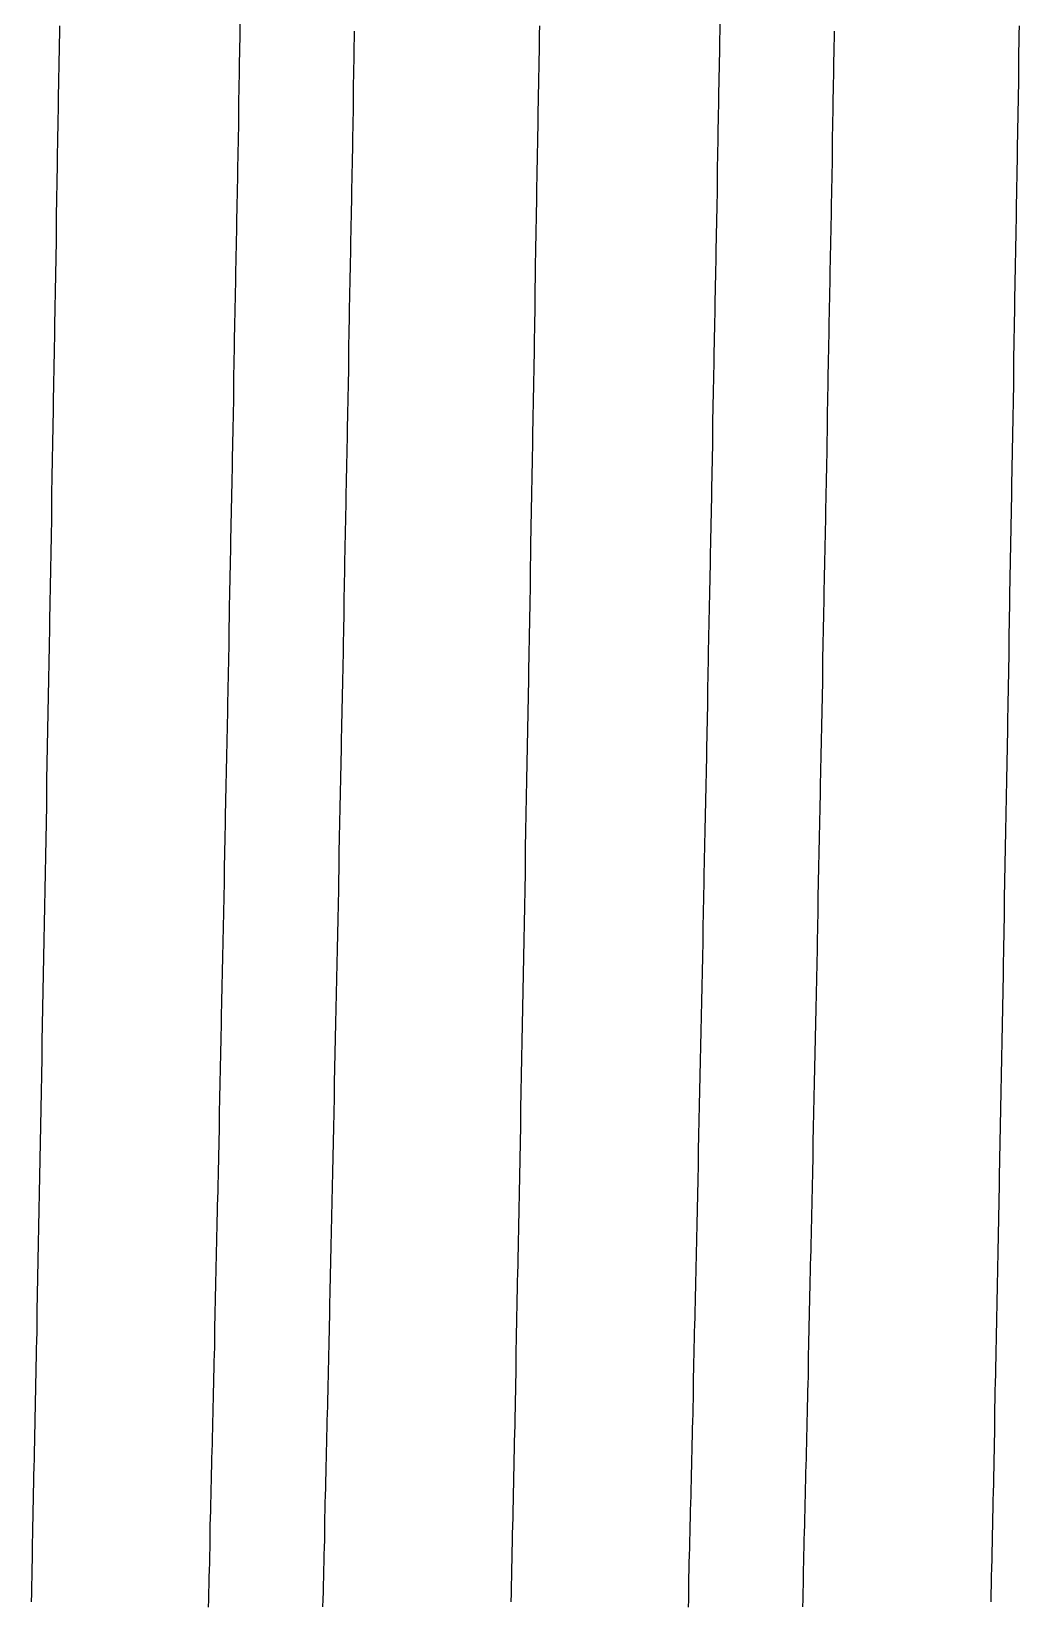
# Model space of a CAD drawing. Header units: millimetres. Extents: x 2213 to 82676, y 1050 to 28650.
# Drawn here: x 20274.17 to 20277.34, y 10380.98 to 10386.01 of the extents above; entities that cross this region are included whole.
import ezdxf

# ---------------------------------------------------------------- set-up
doc = ezdxf.new("R2010")
doc.units = ezdxf.units.MM
doc.header["$LTSCALE"] = 200
doc.linetypes.add('DASHED', pattern=[0.75, 0.5, -0.25])
doc.layers.add('A-FIX', color=5, linetype='Continuous')

# ---------------------------------------------------------------- blocks, each defined once
blk = doc.blocks.new('A$C657279D5')
at = {"linetype": 'DASHED'}
for points in [[(-77.609307, 798.652292), (-77.609307, 798.629292), (-77.608307, 798.605292), (-77.608307, 798.581292), (-77.607307, 798.557292), (-77.607307, 798.533292), (-77.607307, 798.509292), (-77.606307, 798.485292), (-77.606307, 798.461292), (-77.605307, 798.438292), (-77.605307, 798.414292), (-77.605307, 798.390292), (-77.604307, 798.366292), (-77.604307, 798.342292), (-77.603307, 798.318292), (-77.603307, 798.294292), (-77.602307, 798.271292), (-77.602307, 798.247292), (-77.602307, 798.223292), (-77.601307, 798.199292), (-77.601307, 798.175292), (-77.600307, 798.151292), (-77.600307, 798.127292), (-77.599307, 798.103292), (-77.599307, 798.080292), (-77.599307, 798.056292), (-77.598307, 798.032292), (-77.598307, 798.008292), (-77.597307, 797.984292), (-77.597307, 797.960292), (-77.596307, 797.936292), (-77.596307, 797.913292), (-77.595307, 797.889292), (-77.595307, 797.865292), (-77.595307, 797.841292), (-77.594307, 797.817292), (-77.594307, 797.793292), (-77.593307, 797.769292), (-77.593307, 797.746292), (-77.592307, 797.722292), (-77.592307, 797.698292), (-77.592307, 797.674292), (-77.591307, 797.650292), (-77.591307, 797.626292), (-77.590307, 797.602292), (-77.590307, 797.578292), (-77.589307, 797.555292), (-77.589307, 797.531292), (-77.589307, 797.507292), (-77.588307, 797.483292), (-77.588307, 797.459292), (-77.587307, 797.435292), (-77.587307, 797.411292), (-77.586307, 797.388292), (-77.586307, 797.364292), (-77.585307, 797.340292), (-77.585307, 797.316292), (-77.585307, 797.292292), (-77.584307, 797.268292), (-77.584307, 797.244292), (-77.583307, 797.221292), (-77.583307, 797.197292), (-77.582307, 797.173292), (-77.582307, 797.149292), (-77.581307, 797.125292), (-77.581307, 797.101292), (-77.581307, 797.077292), (-77.580307, 797.053292), (-77.580307, 797.030292), (-77.579307, 797.006292), (-77.579307, 796.982292), (-77.578307, 796.958292), (-77.578307, 796.934292), (-77.577307, 796.910292), (-77.577307, 796.886292), (-77.576307, 796.863292), (-77.576307, 796.839292), (-77.576307, 796.815292), (-77.575307, 796.791292), (-77.575307, 796.767292), (-77.574307, 796.743292), (-77.574307, 796.719292), (-77.573307, 796.696292), (-77.573307, 796.672292), (-77.572307, 796.648292), (-77.572307, 796.624292), (-77.571307, 796.600292), (-77.571307, 796.576292), (-77.571307, 796.552292), (-77.570307, 796.528292), (-77.570307, 796.505292), (-77.569307, 796.481292), (-77.569307, 796.457292), (-77.568307, 796.433292), (-77.568307, 796.409292), (-77.567307, 796.385292), (-77.567307, 796.361292), (-77.566307, 796.338292), (-77.566307, 796.314292), (-77.565307, 796.290292), (-77.565307, 796.266292), (-77.564307, 796.242292), (-77.564307, 796.218292), (-77.564307, 796.194292), (-77.563307, 796.171292), (-77.563307, 796.147292), (-77.562307, 796.123292), (-77.562307, 796.099292), (-77.561307, 796.075292), (-77.561307, 796.051292), (-77.560307, 796.027292), (-77.560307, 796.003292), (-77.559307, 795.980292), (-77.559307, 795.956292), (-77.558307, 795.932292), (-77.558307, 795.908292), (-77.557307, 795.884292), (-77.557307, 795.860292), (-77.556307, 795.836292), (-77.556307, 795.813292), (-77.555307, 795.789292), (-77.555307, 795.765292), (-77.554307, 795.741292), (-77.554307, 795.717292), (-77.554307, 795.693292), (-77.553307, 795.669292), (-77.553307, 795.646292), (-77.552307, 795.622292), (-77.552307, 795.598292), (-77.551307, 795.574292), (-77.551307, 795.550292), (-77.550307, 795.526292), (-77.550307, 795.502292), (-77.549307, 795.478292), (-77.549307, 795.455292), (-77.548307, 795.431292), (-77.548307, 795.407292), (-77.547307, 795.383292), (-77.547307, 795.359292), (-77.546307, 795.335292), (-77.546307, 795.311292), (-77.545307, 795.288292), (-77.545307, 795.264292), (-77.544307, 795.240292), (-77.544307, 795.216292), (-77.543307, 795.192292), (-77.543307, 795.168292), (-77.542307, 795.144292), (-77.542307, 795.121292), (-77.541307, 795.097292), (-77.541307, 795.073292), (-77.540307, 795.049292), (-77.540307, 795.025292), (-77.539307, 795.001292), (-77.539307, 794.977292), (-77.538307, 794.954292), (-77.538307, 794.930292), (-77.537307, 794.906292), (-77.537307, 794.882292), (-77.536307, 794.858292), (-77.536307, 794.834292), (-77.535307, 794.810292), (-77.535307, 794.786292), (-77.534307, 794.763292), (-77.534307, 794.739292), (-77.533307, 794.715292), (-77.532307, 794.691292), (-77.532307, 794.667292), (-77.531307, 794.643292), (-77.531307, 794.619292), (-77.530307, 794.596292), (-77.530307, 794.572292), (-77.529307, 794.548292), (-77.529307, 794.524292), (-77.528307, 794.500292), (-77.528307, 794.476292), (-77.527307, 794.452292), (-77.527307, 794.429292), (-77.526307, 794.405292), (-77.526307, 794.381292), (-77.525307, 794.357292), (-77.525307, 794.333292), (-77.524307, 794.309292), (-77.523307, 794.285292), (-77.523307, 794.262292), (-77.522307, 794.238292), (-77.522307, 794.214292), (-77.521307, 794.190292), (-77.521307, 794.166292), (-77.520307, 794.142292), (-77.520307, 794.118292), (-77.519307, 794.094292), (-77.519307, 794.071292), (-77.518307, 794.047292), (-77.517307, 794.023292), (-77.517307, 793.999292), (-77.516307, 793.975292), (-77.516307, 793.951292), (-77.515307, 793.927292), (-77.515307, 793.904292), (-77.514307, 793.880292), (-77.514307, 793.856292), (-77.513307, 793.832292), (-77.512307, 793.808292), (-77.512307, 793.784292), (-77.511307, 793.760292), (-77.511307, 793.737292), (-77.510307, 793.713292), (-77.510307, 793.689292), (-77.509307, 793.665292), (-77.508307, 793.641292), (-77.508307, 793.617292), (-77.507307, 793.593292)], [(-77.242307, 798.675292), (-77.242307, 798.651292), (-77.241307, 798.627292), (-77.241307, 798.603292), (-77.241307, 798.580292), (-77.240307, 798.556292), (-77.240307, 798.532292), (-77.239307, 798.508292), (-77.239307, 798.484292), (-77.238307, 798.460292), (-77.238307, 798.436292), (-77.238307, 798.412292), (-77.237307, 798.389292), (-77.237307, 798.365292), (-77.236307, 798.341292), (-77.236307, 798.317292), (-77.236307, 798.293292), (-77.235307, 798.269292), (-77.235307, 798.245292), (-77.234307, 798.222292), (-77.234307, 798.198292), (-77.233307, 798.174292), (-77.233307, 798.150292), (-77.233307, 798.126292), (-77.232307, 798.102292), (-77.232307, 798.078292), (-77.231307, 798.054292), (-77.231307, 798.031292), (-77.230307, 798.007292), (-77.230307, 797.983292), (-77.229307, 797.959292), (-77.229307, 797.935292), (-77.229307, 797.911292), (-77.228307, 797.887292), (-77.228307, 797.864292), (-77.227307, 797.840292), (-77.227307, 797.816292), (-77.226307, 797.792292), (-77.226307, 797.768292), (-77.226307, 797.744292), (-77.225307, 797.720292), (-77.225307, 797.697292), (-77.224307, 797.673292), (-77.224307, 797.649292), (-77.223307, 797.625292), (-77.223307, 797.601292), (-77.223307, 797.577292), (-77.222307, 797.553292), (-77.222307, 797.529292), (-77.221307, 797.506292), (-77.221307, 797.482292), (-77.220307, 797.458292), (-77.220307, 797.434292), (-77.219307, 797.410292), (-77.219307, 797.386292), (-77.219307, 797.362292), (-77.218307, 797.339292), (-77.218307, 797.315292), (-77.217307, 797.291292), (-77.217307, 797.267292), (-77.216307, 797.243292), (-77.216307, 797.219292), (-77.215307, 797.195292), (-77.215307, 797.172292), (-77.215307, 797.148292), (-77.214307, 797.124292), (-77.214307, 797.100292), (-77.213307, 797.076292), (-77.213307, 797.052292), (-77.212307, 797.028292), (-77.212307, 797.004292), (-77.211307, 796.981292), (-77.211307, 796.957292), (-77.211307, 796.933292), (-77.210307, 796.909292), (-77.210307, 796.885292), (-77.209307, 796.861292), (-77.209307, 796.837292), (-77.208307, 796.814292), (-77.208307, 796.790292), (-77.207307, 796.766292), (-77.207307, 796.742292), (-77.206307, 796.718292), (-77.206307, 796.694292), (-77.205307, 796.670292), (-77.205307, 796.647292), (-77.205307, 796.623292), (-77.204307, 796.599292), (-77.204307, 796.575292), (-77.203307, 796.551292), (-77.203307, 796.527292), (-77.202307, 796.503292), (-77.202307, 796.479292), (-77.201307, 796.456292), (-77.201307, 796.432292), (-77.200307, 796.408292), (-77.200307, 796.384292), (-77.199307, 796.360292), (-77.199307, 796.336292), (-77.199307, 796.312292), (-77.198307, 796.289292), (-77.198307, 796.265292), (-77.197307, 796.241292), (-77.197307, 796.217292), (-77.196307, 796.193292), (-77.196307, 796.169292), (-77.195307, 796.145292), (-77.195307, 796.122292), (-77.194307, 796.098292), (-77.194307, 796.074292), (-77.193307, 796.050292), (-77.193307, 796.026292), (-77.192307, 796.002292), (-77.192307, 795.978292), (-77.191307, 795.954292), (-77.191307, 795.931292), (-77.191307, 795.907292), (-77.190307, 795.883292), (-77.190307, 795.859292), (-77.189307, 795.835292), (-77.189307, 795.811292), (-77.188307, 795.787292), (-77.188307, 795.764292), (-77.187307, 795.740292), (-77.187307, 795.716292), (-77.186307, 795.692292), (-77.186307, 795.668292), (-77.185307, 795.644292), (-77.185307, 795.620292), (-77.184307, 795.597292), (-77.184307, 795.573292), (-77.183307, 795.549292), (-77.183307, 795.525292), (-77.182307, 795.501292), (-77.182307, 795.477292), (-77.181307, 795.453292), (-77.181307, 795.429292), (-77.180307, 795.406292), (-77.180307, 795.382292), (-77.179307, 795.358292), (-77.179307, 795.334292), (-77.178307, 795.310292), (-77.178307, 795.286292), (-77.177307, 795.262292), (-77.177307, 795.239292), (-77.176307, 795.215292), (-77.176307, 795.191292), (-77.175307, 795.167292), (-77.175307, 795.143292), (-77.174307, 795.119292), (-77.174307, 795.095292), (-77.173307, 795.072292), (-77.173307, 795.048292), (-77.172307, 795.024292), (-77.172307, 795.000292), (-77.171307, 794.976292), (-77.171307, 794.952292), (-77.170307, 794.928292), (-77.170307, 794.905292), (-77.169307, 794.881292), (-77.169307, 794.857292), (-77.168307, 794.833292), (-77.168307, 794.809292), (-77.167307, 794.785292), (-77.167307, 794.761292), (-77.166307, 794.737292), (-77.166307, 794.714292), (-77.165307, 794.690292), (-77.165307, 794.666292), (-77.164307, 794.642292), (-77.164307, 794.618292), (-77.163307, 794.594292), (-77.163307, 794.570292), (-77.162307, 794.547292), (-77.162307, 794.523292), (-77.161307, 794.499292), (-77.160307, 794.475292), (-77.160307, 794.451292), (-77.159307, 794.427292), (-77.159307, 794.403292), (-77.158307, 794.380292), (-77.158307, 794.356292), (-77.157307, 794.332292), (-77.157307, 794.308292), (-77.156307, 794.284292), (-77.156307, 794.260292), (-77.155307, 794.236292), (-77.155307, 794.213292), (-77.154307, 794.189292), (-77.153307, 794.165292), (-77.153307, 794.141292), (-77.152307, 794.117292), (-77.152307, 794.093292), (-77.151307, 794.069292), (-77.151307, 794.045292), (-77.150307, 794.022292), (-77.150307, 793.998292), (-77.149307, 793.974292), (-77.149307, 793.950292), (-77.148307, 793.926292), (-77.147307, 793.902292), (-77.147307, 793.878292), (-77.146307, 793.855292), (-77.146307, 793.831292), (-77.145307, 793.807292), (-77.145307, 793.783292), (-77.144307, 793.759292), (-77.143307, 793.735292), (-77.143307, 793.711292), (-77.142307, 793.688292), (-77.142307, 793.664292), (-77.141307, 793.640292), (-77.141307, 793.616292), (-77.140307, 793.592292)], [(-76.069307, 798.652292), (-76.069307, 798.629292), (-76.068307, 798.605292), (-76.068307, 798.581292), (-76.068307, 798.557292), (-76.067307, 798.533292), (-76.067307, 798.509292), (-76.066307, 798.485292), (-76.066307, 798.461292), (-76.066307, 798.438292), (-76.065307, 798.414292), (-76.065307, 798.390292), (-76.064307, 798.366292), (-76.064307, 798.342292), (-76.063307, 798.318292), (-76.063307, 798.294292), (-76.063307, 798.271292), (-76.062307, 798.247292), (-76.062307, 798.223292), (-76.061307, 798.199292), (-76.061307, 798.175292), (-76.060307, 798.151292), (-76.060307, 798.127292), (-76.060307, 798.104292), (-76.059307, 798.080292), (-76.059307, 798.056292), (-76.058307, 798.032292), (-76.058307, 798.008292), (-76.057307, 797.984292), (-76.057307, 797.960292), (-76.057307, 797.936292), (-76.056307, 797.913292), (-76.056307, 797.889292), (-76.055307, 797.865292), (-76.055307, 797.841292), (-76.054307, 797.817292), (-76.054307, 797.793292), (-76.053307, 797.769292), (-76.053307, 797.746292), (-76.053307, 797.722292), (-76.052307, 797.698292), (-76.052307, 797.674292), (-76.051307, 797.650292), (-76.051307, 797.626292), (-76.050307, 797.602292), (-76.050307, 797.578292), (-76.050307, 797.555292), (-76.049307, 797.531292), (-76.049307, 797.507292), (-76.048307, 797.483292), (-76.048307, 797.459292), (-76.047307, 797.435292), (-76.047307, 797.411292), (-76.046307, 797.388292), (-76.046307, 797.364292), (-76.046307, 797.340292), (-76.045307, 797.316292), (-76.045307, 797.292292), (-76.044307, 797.268292), (-76.044307, 797.244292), (-76.043307, 797.221292), (-76.043307, 797.197292), (-76.042307, 797.173292), (-76.042307, 797.149292), (-76.042307, 797.125292), (-76.041307, 797.101292), (-76.041307, 797.077292), (-76.040307, 797.053292), (-76.040307, 797.030292), (-76.039307, 797.006292), (-76.039307, 796.982292), (-76.038307, 796.958292), (-76.038307, 796.934292), (-76.038307, 796.910292), (-76.037307, 796.886292), (-76.037307, 796.863292), (-76.036307, 796.839292), (-76.036307, 796.815292), (-76.035307, 796.791292), (-76.035307, 796.767292), (-76.034307, 796.743292), (-76.034307, 796.719292), (-76.033307, 796.696292), (-76.033307, 796.672292), (-76.033307, 796.648292), (-76.032307, 796.624292), (-76.032307, 796.600292), (-76.031307, 796.576292), (-76.031307, 796.552292), (-76.030307, 796.528292), (-76.030307, 796.505292), (-76.029307, 796.481292), (-76.029307, 796.457292), (-76.028307, 796.433292), (-76.028307, 796.409292), (-76.027307, 796.385292), (-76.027307, 796.361292), (-76.027307, 796.338292), (-76.026307, 796.314292), (-76.026307, 796.290292), (-76.025307, 796.266292), (-76.025307, 796.242292), (-76.024307, 796.218292), (-76.024307, 796.194292), (-76.023307, 796.171292), (-76.023307, 796.147292), (-76.022307, 796.123292), (-76.022307, 796.099292), (-76.021307, 796.075292), (-76.021307, 796.051292), (-76.020307, 796.027292), (-76.020307, 796.003292), (-76.019307, 795.980292), (-76.019307, 795.956292), (-76.018307, 795.932292), (-76.018307, 795.908292), (-76.018307, 795.884292), (-76.017307, 795.860292), (-76.017307, 795.836292), (-76.016307, 795.813292), (-76.016307, 795.789292), (-76.015307, 795.765292), (-76.015307, 795.741292), (-76.014307, 795.717292), (-76.014307, 795.693292), (-76.013307, 795.669292), (-76.013307, 795.646292), (-76.012307, 795.622292), (-76.012307, 795.598292), (-76.011307, 795.574292), (-76.011307, 795.550292), (-76.010307, 795.526292), (-76.010307, 795.502292), (-76.009307, 795.479292), (-76.009307, 795.455292), (-76.008307, 795.431292), (-76.008307, 795.407292), (-76.007307, 795.383292), (-76.007307, 795.359292), (-76.006307, 795.335292), (-76.006307, 795.311292), (-76.005307, 795.288292), (-76.005307, 795.264292), (-76.004307, 795.240292), (-76.004307, 795.216292), (-76.003307, 795.192292), (-76.003307, 795.168292), (-76.002307, 795.144292), (-76.002307, 795.121292), (-76.001307, 795.097292), (-76.001307, 795.073292), (-76.000307, 795.049292), (-76.000307, 795.025292), (-75.999307, 795.001292), (-75.999307, 794.977292), (-75.998307, 794.954292), (-75.998307, 794.930292), (-75.997307, 794.906292), (-75.997307, 794.882292), (-75.996307, 794.858292), (-75.996307, 794.834292), (-75.995307, 794.810292), (-75.995307, 794.786292), (-75.994307, 794.763292), (-75.994307, 794.739292), (-75.993307, 794.715292), (-75.993307, 794.691292), (-75.992307, 794.667292), (-75.992307, 794.643292), (-75.991307, 794.619292), (-75.991307, 794.596292), (-75.990307, 794.572292), (-75.990307, 794.548292), (-75.989307, 794.524292), (-75.988307, 794.500292), (-75.988307, 794.476292), (-75.987307, 794.452292), (-75.987307, 794.429292), (-75.986307, 794.405292), (-75.986307, 794.381292), (-75.985307, 794.357292), (-75.985307, 794.333292), (-75.984307, 794.309292), (-75.984307, 794.285292), (-75.983307, 794.262292), (-75.983307, 794.238292), (-75.982307, 794.214292), (-75.981307, 794.190292), (-75.981307, 794.166292), (-75.980307, 794.142292), (-75.980307, 794.118292), (-75.979307, 794.094292), (-75.979307, 794.071292), (-75.978307, 794.047292), (-75.978307, 794.023292), (-75.977307, 793.999292), (-75.977307, 793.975292), (-75.976307, 793.951292), (-75.975307, 793.927292), (-75.975307, 793.904292), (-75.974307, 793.880292), (-75.974307, 793.856292), (-75.973307, 793.832292), (-75.973307, 793.808292), (-75.972307, 793.784292), (-75.971307, 793.760292), (-75.971307, 793.737292), (-75.970307, 793.713292), (-75.970307, 793.689292), (-75.969307, 793.665292), (-75.969307, 793.641292), (-75.968307, 793.617292), (-75.967307, 793.593292)], [(-75.702307, 798.675292), (-75.702307, 798.651292), (-75.702307, 798.627292), (-75.701307, 798.603292), (-75.701307, 798.580292), (-75.700307, 798.556292), (-75.700307, 798.532292), (-75.700307, 798.508292), (-75.699307, 798.484292), (-75.699307, 798.460292), (-75.698307, 798.436292), (-75.698307, 798.412292), (-75.697307, 798.389292), (-75.697307, 798.365292), (-75.697307, 798.341292), (-75.696307, 798.317292), (-75.696307, 798.293292), (-75.695307, 798.269292), (-75.695307, 798.245292), (-75.694307, 798.222292), (-75.694307, 798.198292), (-75.694307, 798.174292), (-75.693307, 798.150292), (-75.693307, 798.126292), (-75.692307, 798.102292), (-75.692307, 798.078292), (-75.691307, 798.054292), (-75.691307, 798.031292), (-75.691307, 798.007292), (-75.690307, 797.983292), (-75.690307, 797.959292), (-75.689307, 797.935292), (-75.689307, 797.911292), (-75.688307, 797.887292), (-75.688307, 797.864292), (-75.688307, 797.840292), (-75.687307, 797.816292), (-75.687307, 797.792292), (-75.686307, 797.768292), (-75.686307, 797.744292), (-75.685307, 797.720292), (-75.685307, 797.697292), (-75.684307, 797.673292), (-75.684307, 797.649292), (-75.684307, 797.625292), (-75.683307, 797.601292), (-75.683307, 797.577292), (-75.682307, 797.553292), (-75.682307, 797.529292), (-75.681307, 797.506292), (-75.681307, 797.482292), (-75.681307, 797.458292), (-75.680307, 797.434292), (-75.680307, 797.410292), (-75.679307, 797.386292), (-75.679307, 797.362292), (-75.678307, 797.339292), (-75.678307, 797.315292), (-75.677307, 797.291292), (-75.677307, 797.267292), (-75.677307, 797.243292), (-75.676307, 797.219292), (-75.676307, 797.195292), (-75.675307, 797.172292), (-75.675307, 797.148292), (-75.674307, 797.124292), (-75.674307, 797.100292), (-75.673307, 797.076292), (-75.673307, 797.052292), (-75.672307, 797.028292), (-75.672307, 797.004292), (-75.672307, 796.981292), (-75.671307, 796.957292), (-75.671307, 796.933292), (-75.670307, 796.909292), (-75.670307, 796.885292), (-75.669307, 796.861292), (-75.669307, 796.837292), (-75.668307, 796.814292), (-75.668307, 796.790292), (-75.668307, 796.766292), (-75.667307, 796.742292), (-75.667307, 796.718292), (-75.666307, 796.694292), (-75.666307, 796.670292), (-75.665307, 796.647292), (-75.665307, 796.623292), (-75.664307, 796.599292), (-75.664307, 796.575292), (-75.663307, 796.551292), (-75.663307, 796.527292), (-75.662307, 796.503292), (-75.662307, 796.479292), (-75.662307, 796.456292), (-75.661307, 796.432292), (-75.661307, 796.408292), (-75.660307, 796.384292), (-75.660307, 796.360292), (-75.659307, 796.336292), (-75.659307, 796.312292), (-75.658307, 796.289292), (-75.658307, 796.265292), (-75.657307, 796.241292), (-75.657307, 796.217292), (-75.656307, 796.193292), (-75.656307, 796.169292), (-75.655307, 796.145292), (-75.655307, 796.122292), (-75.655307, 796.098292), (-75.654307, 796.074292), (-75.654307, 796.050292), (-75.653307, 796.026292), (-75.653307, 796.002292), (-75.652307, 795.978292), (-75.652307, 795.954292), (-75.651307, 795.931292), (-75.651307, 795.907292), (-75.650307, 795.883292), (-75.650307, 795.859292), (-75.649307, 795.835292), (-75.649307, 795.811292), (-75.648307, 795.787292), (-75.648307, 795.764292), (-75.647307, 795.740292), (-75.647307, 795.716292), (-75.646307, 795.692292), (-75.646307, 795.668292), (-75.645307, 795.644292), (-75.645307, 795.620292), (-75.644307, 795.597292), (-75.644307, 795.573292), (-75.643307, 795.549292), (-75.643307, 795.525292), (-75.642307, 795.501292), (-75.642307, 795.477292), (-75.642307, 795.453292), (-75.641307, 795.430292), (-75.641307, 795.406292), (-75.640307, 795.382292), (-75.640307, 795.358292), (-75.639307, 795.334292), (-75.639307, 795.310292), (-75.638307, 795.286292), (-75.638307, 795.262292), (-75.637307, 795.239292), (-75.637307, 795.215292), (-75.636307, 795.191292), (-75.636307, 795.167292), (-75.635307, 795.143292), (-75.635307, 795.119292), (-75.634307, 795.095292), (-75.634307, 795.072292), (-75.633307, 795.048292), (-75.633307, 795.024292), (-75.632307, 795.000292), (-75.632307, 794.976292), (-75.631307, 794.952292), (-75.631307, 794.928292), (-75.630307, 794.905292), (-75.629307, 794.881292), (-75.629307, 794.857292), (-75.628307, 794.833292), (-75.628307, 794.809292), (-75.627307, 794.785292), (-75.627307, 794.761292), (-75.626307, 794.737292), (-75.626307, 794.714292), (-75.625307, 794.690292), (-75.625307, 794.666292), (-75.624307, 794.642292), (-75.624307, 794.618292), (-75.623307, 794.594292), (-75.623307, 794.570292), (-75.622307, 794.547292), (-75.622307, 794.523292), (-75.621307, 794.499292), (-75.621307, 794.475292), (-75.620307, 794.451292), (-75.620307, 794.427292), (-75.619307, 794.403292), (-75.618307, 794.380292), (-75.618307, 794.356292), (-75.617307, 794.332292), (-75.617307, 794.308292), (-75.616307, 794.284292), (-75.616307, 794.260292), (-75.615307, 794.236292), (-75.615307, 794.213292), (-75.614307, 794.189292), (-75.614307, 794.165292), (-75.613307, 794.141292), (-75.613307, 794.117292), (-75.612307, 794.093292), (-75.611307, 794.069292), (-75.611307, 794.045292), (-75.610307, 794.022292), (-75.610307, 793.998292), (-75.609307, 793.974292), (-75.609307, 793.950292), (-75.608307, 793.926292), (-75.608307, 793.902292), (-75.607307, 793.878292), (-75.606307, 793.855292), (-75.606307, 793.831292), (-75.605307, 793.807292), (-75.605307, 793.783292), (-75.604307, 793.759292), (-75.604307, 793.735292), (-75.603307, 793.711292), (-75.602307, 793.688292), (-75.602307, 793.664292), (-75.601307, 793.640292), (-75.601307, 793.616292), (-75.600307, 793.592292)], [(-78.113307, 793.609292), (-78.113307, 793.636292), (-78.114307, 793.663292), (-78.114307, 793.691292), (-78.115307, 793.718292), (-78.116307, 793.745292), (-78.116307, 793.772292), (-78.117307, 793.799292), (-78.117307, 793.826292), (-78.118307, 793.853292), (-78.118307, 793.880292), (-78.119307, 793.907292), (-78.119307, 793.934292), (-78.120307, 793.961292), (-78.121307, 793.988292), (-78.121307, 794.015292), (-78.122307, 794.042292), (-78.122307, 794.069292), (-78.123307, 794.096292), (-78.123307, 794.123292), (-78.124307, 794.150292), (-78.124307, 794.177292), (-78.125307, 794.205292), (-78.125307, 794.232292), (-78.126307, 794.259292), (-78.126307, 794.286292), (-78.127307, 794.313292), (-78.128307, 794.340292), (-78.128307, 794.367292), (-78.129307, 794.394292), (-78.129307, 794.421292), (-78.130307, 794.448292), (-78.130307, 794.475292), (-78.131307, 794.502292), (-78.131307, 794.529292), (-78.132307, 794.556292), (-78.132307, 794.583292), (-78.133307, 794.610292), (-78.133307, 794.637292), (-78.134307, 794.664292), (-78.134307, 794.691292), (-78.135307, 794.719292), (-78.135307, 794.746292), (-78.136307, 794.773292), (-78.136307, 794.800292), (-78.137307, 794.827292), (-78.137307, 794.854292), (-78.138307, 794.881292), (-78.138307, 794.908292), (-78.139307, 794.935292), (-78.139307, 794.962292), (-78.140307, 794.989292), (-78.141307, 795.016292), (-78.141307, 795.043292), (-78.142307, 795.070292), (-78.142307, 795.097292), (-78.143307, 795.124292), (-78.143307, 795.151292), (-78.144307, 795.178292), (-78.144307, 795.206292), (-78.145307, 795.233292), (-78.145307, 795.260292), (-78.146307, 795.287292), (-78.146307, 795.314292), (-78.147307, 795.341292), (-78.147307, 795.368292), (-78.148307, 795.395292), (-78.148307, 795.422292), (-78.149307, 795.449292), (-78.149307, 795.476292), (-78.150307, 795.503292), (-78.150307, 795.530292), (-78.151307, 795.557292), (-78.151307, 795.584292), (-78.152307, 795.611292), (-78.152307, 795.638292), (-78.152307, 795.665292), (-78.153307, 795.693292), (-78.153307, 795.720292), (-78.154307, 795.747292), (-78.154307, 795.774292), (-78.155307, 795.801292), (-78.155307, 795.828292), (-78.156307, 795.855292), (-78.156307, 795.882292), (-78.157307, 795.909292), (-78.157307, 795.936292), (-78.158307, 795.963292), (-78.158307, 795.990292), (-78.159307, 796.017292), (-78.159307, 796.044292), (-78.160307, 796.071292), (-78.160307, 796.098292), (-78.161307, 796.125292), (-78.161307, 796.152292), (-78.162307, 796.180292), (-78.162307, 796.207292), (-78.163307, 796.234292), (-78.163307, 796.261292), (-78.164307, 796.288292), (-78.164307, 796.315292), (-78.165307, 796.342292), (-78.165307, 796.369292), (-78.166307, 796.396292), (-78.166307, 796.423292), (-78.166307, 796.450292), (-78.167307, 796.477292), (-78.167307, 796.504292), (-78.168307, 796.531292), (-78.168307, 796.558292), (-78.169307, 796.585292), (-78.169307, 796.612292), (-78.170307, 796.639292), (-78.170307, 796.666292), (-78.171307, 796.694292), (-78.171307, 796.721292), (-78.172307, 796.748292), (-78.172307, 796.775292), (-78.173307, 796.802292), (-78.173307, 796.829292), (-78.173307, 796.856292), (-78.174307, 796.883292), (-78.174307, 796.910292), (-78.175307, 796.937292), (-78.175307, 796.964292), (-78.176307, 796.991292), (-78.176307, 797.018292), (-78.177307, 797.045292), (-78.177307, 797.072292), (-78.178307, 797.099292), (-78.178307, 797.126292), (-78.179307, 797.153292), (-78.179307, 797.181292), (-78.179307, 797.208292), (-78.180307, 797.235292), (-78.180307, 797.262292), (-78.181307, 797.289292), (-78.181307, 797.316292), (-78.182307, 797.343292), (-78.182307, 797.370292), (-78.183307, 797.397292), (-78.183307, 797.424292), (-78.184307, 797.451292), (-78.184307, 797.478292), (-78.185307, 797.505292), (-78.185307, 797.532292), (-78.185307, 797.559292), (-78.186307, 797.586292), (-78.186307, 797.613292), (-78.187307, 797.640292), (-78.187307, 797.668292), (-78.188307, 797.695292), (-78.188307, 797.722292), (-78.189307, 797.749292), (-78.189307, 797.776292), (-78.189307, 797.803292), (-78.190307, 797.830292), (-78.190307, 797.857292), (-78.191307, 797.884292), (-78.191307, 797.911292), (-78.192307, 797.938292), (-78.192307, 797.965292), (-78.193307, 797.992292), (-78.193307, 798.019292), (-78.194307, 798.046292), (-78.194307, 798.073292), (-78.194307, 798.100292), (-78.195307, 798.127292), (-78.195307, 798.155292), (-78.196307, 798.182292), (-78.196307, 798.209292), (-78.197307, 798.236292), (-78.197307, 798.263292), (-78.197307, 798.290292), (-78.198307, 798.317292), (-78.198307, 798.344292), (-78.199307, 798.371292), (-78.199307, 798.398292), (-78.200307, 798.425292), (-78.200307, 798.452292), (-78.201307, 798.479292), (-78.201307, 798.506292), (-78.201307, 798.533292), (-78.202307, 798.560292), (-78.202307, 798.587292), (-78.203307, 798.614292), (-78.203307, 798.642292), (-78.204307, 798.669292)], [(-76.573307, 793.609292), (-76.574307, 793.636292), (-76.574307, 793.663292), (-76.575307, 793.691292), (-76.575307, 793.718292), (-76.576307, 793.745292), (-76.576307, 793.772292), (-76.577307, 793.799292), (-76.577307, 793.826292), (-76.578307, 793.853292), (-76.579307, 793.880292), (-76.579307, 793.907292), (-76.580307, 793.934292), (-76.580307, 793.961292), (-76.581307, 793.988292), (-76.581307, 794.015292), (-76.582307, 794.042292), (-76.582307, 794.069292), (-76.583307, 794.096292), (-76.583307, 794.123292), (-76.584307, 794.150292), (-76.585307, 794.177292), (-76.585307, 794.205292), (-76.586307, 794.232292), (-76.586307, 794.259292), (-76.587307, 794.286292), (-76.587307, 794.313292), (-76.588307, 794.340292), (-76.588307, 794.367292), (-76.589307, 794.394292), (-76.589307, 794.421292), (-76.590307, 794.448292), (-76.590307, 794.475292), (-76.591307, 794.502292), (-76.591307, 794.529292), (-76.592307, 794.556292), (-76.592307, 794.583292), (-76.593307, 794.610292), (-76.593307, 794.637292), (-76.594307, 794.664292), (-76.595307, 794.691292), (-76.595307, 794.719292), (-76.596307, 794.746292), (-76.596307, 794.773292), (-76.597307, 794.800292), (-76.597307, 794.827292), (-76.598307, 794.854292), (-76.598307, 794.881292), (-76.599307, 794.908292), (-76.599307, 794.935292), (-76.600307, 794.962292), (-76.600307, 794.989292), (-76.601307, 795.016292), (-76.601307, 795.043292), (-76.602307, 795.070292), (-76.602307, 795.097292), (-76.603307, 795.124292), (-76.603307, 795.151292), (-76.604307, 795.178292), (-76.604307, 795.206292), (-76.605307, 795.233292), (-76.605307, 795.260292), (-76.606307, 795.287292), (-76.606307, 795.314292), (-76.607307, 795.341292), (-76.607307, 795.368292), (-76.608307, 795.395292), (-76.608307, 795.422292), (-76.609307, 795.449292), (-76.609307, 795.476292), (-76.610307, 795.503292), (-76.610307, 795.530292), (-76.611307, 795.557292), (-76.611307, 795.584292), (-76.612307, 795.611292), (-76.612307, 795.638292), (-76.613307, 795.665292), (-76.613307, 795.693292), (-76.614307, 795.720292), (-76.614307, 795.747292), (-76.615307, 795.774292), (-76.615307, 795.801292), (-76.616307, 795.828292), (-76.616307, 795.855292), (-76.617307, 795.882292), (-76.617307, 795.909292), (-76.618307, 795.936292), (-76.618307, 795.963292), (-76.619307, 795.990292), (-76.619307, 796.017292), (-76.619307, 796.044292), (-76.620307, 796.071292), (-76.620307, 796.098292), (-76.621307, 796.125292), (-76.621307, 796.152292), (-76.622307, 796.180292), (-76.622307, 796.207292), (-76.623307, 796.234292), (-76.623307, 796.261292), (-76.624307, 796.288292), (-76.624307, 796.315292), (-76.625307, 796.342292), (-76.625307, 796.369292), (-76.626307, 796.396292), (-76.626307, 796.423292), (-76.627307, 796.450292), (-76.627307, 796.477292), (-76.628307, 796.504292), (-76.628307, 796.531292), (-76.629307, 796.558292), (-76.629307, 796.585292), (-76.629307, 796.612292), (-76.630307, 796.639292), (-76.630307, 796.666292), (-76.631307, 796.694292), (-76.631307, 796.721292), (-76.632307, 796.748292), (-76.632307, 796.775292), (-76.633307, 796.802292), (-76.633307, 796.829292), (-76.634307, 796.856292), (-76.634307, 796.883292), (-76.635307, 796.910292), (-76.635307, 796.937292), (-76.636307, 796.964292), (-76.636307, 796.991292), (-76.636307, 797.018292), (-76.637307, 797.045292), (-76.637307, 797.072292), (-76.638307, 797.099292), (-76.638307, 797.126292), (-76.639307, 797.153292), (-76.639307, 797.181292), (-76.640307, 797.208292), (-76.640307, 797.235292), (-76.641307, 797.262292), (-76.641307, 797.289292), (-76.642307, 797.316292), (-76.642307, 797.343292), (-76.642307, 797.370292), (-76.643307, 797.397292), (-76.643307, 797.424292), (-76.644307, 797.451292), (-76.644307, 797.478292), (-76.645307, 797.505292), (-76.645307, 797.532292), (-76.646307, 797.559292), (-76.646307, 797.586292), (-76.647307, 797.613292), (-76.647307, 797.640292), (-76.647307, 797.668292), (-76.648307, 797.695292), (-76.648307, 797.722292), (-76.649307, 797.749292), (-76.649307, 797.776292), (-76.650307, 797.803292), (-76.650307, 797.830292), (-76.651307, 797.857292), (-76.651307, 797.884292), (-76.651307, 797.911292), (-76.652307, 797.938292), (-76.652307, 797.965292), (-76.653307, 797.992292), (-76.653307, 798.019292), (-76.654307, 798.046292), (-76.654307, 798.073292), (-76.655307, 798.100292), (-76.655307, 798.127292), (-76.655307, 798.155292), (-76.656307, 798.182292), (-76.656307, 798.209292), (-76.657307, 798.236292), (-76.657307, 798.263292), (-76.658307, 798.290292), (-76.658307, 798.317292), (-76.659307, 798.344292), (-76.659307, 798.371292), (-76.659307, 798.398292), (-76.660307, 798.425292), (-76.660307, 798.452292), (-76.661307, 798.479292), (-76.661307, 798.506292), (-76.662307, 798.533292), (-76.662307, 798.560292), (-76.663307, 798.587292), (-76.663307, 798.614292), (-76.663307, 798.642292), (-76.664307, 798.669292)]]:
    blk.add_lwpolyline(points, dxfattribs=at)
at = {"linetype": 'Continuous'}
blk.add_lwpolyline([(-75.033307, 793.609292), (-75.034307, 793.636292), (-75.034307, 793.663292), (-75.035307, 793.691292), (-75.035307, 793.718292), (-75.036307, 793.745292), (-75.037307, 793.772292), (-75.037307, 793.799292), (-75.038307, 793.826292), (-75.038307, 793.853292), (-75.039307, 793.880292), (-75.039307, 793.907292), (-75.040307, 793.934292), (-75.040307, 793.961292), (-75.041307, 793.988292), (-75.041307, 794.015292), (-75.042307, 794.042292), (-75.043307, 794.069292), (-75.043307, 794.096292), (-75.044307, 794.123292), (-75.044307, 794.150292), (-75.045307, 794.177292), (-75.045307, 794.205292), (-75.046307, 794.232292), (-75.046307, 794.259292), (-75.047307, 794.286292), (-75.047307, 794.313292), (-75.048307, 794.340292), (-75.048307, 794.367292), (-75.049307, 794.394292), (-75.049307, 794.421292), (-75.050307, 794.448292), (-75.051307, 794.475292), (-75.051307, 794.502292), (-75.052307, 794.529292), (-75.052307, 794.556292), (-75.053307, 794.583292), (-75.053307, 794.610292), (-75.054307, 794.637292), (-75.054307, 794.664292), (-75.055307, 794.691292), (-75.055307, 794.719292), (-75.056307, 794.746292), (-75.056307, 794.773292), (-75.057307, 794.800292), (-75.057307, 794.827292), (-75.058307, 794.854292), (-75.058307, 794.881292), (-75.059307, 794.908292), (-75.059307, 794.935292), (-75.060307, 794.962292), (-75.060307, 794.989292), (-75.061307, 795.016292), (-75.061307, 795.043292), (-75.062307, 795.070292), (-75.062307, 795.097292), (-75.063307, 795.124292), (-75.063307, 795.151292), (-75.064307, 795.178292), (-75.064307, 795.206292), (-75.065307, 795.233292), (-75.065307, 795.260292), (-75.066307, 795.287292), (-75.066307, 795.314292), (-75.067307, 795.341292), (-75.067307, 795.368292), (-75.068307, 795.395292), (-75.068307, 795.422292), (-75.069307, 795.449292), (-75.069307, 795.476292), (-75.070307, 795.503292), (-75.070307, 795.530292), (-75.071307, 795.557292), (-75.071307, 795.584292), (-75.072307, 795.611292), (-75.072307, 795.638292), (-75.073307, 795.665292), (-75.073307, 795.693292), (-75.074307, 795.720292), (-75.074307, 795.747292), (-75.075307, 795.774292), (-75.075307, 795.801292), (-75.076307, 795.828292), (-75.076307, 795.855292), (-75.077307, 795.882292), (-75.077307, 795.909292), (-75.078307, 795.936292), (-75.078307, 795.963292), (-75.079307, 795.990292), (-75.079307, 796.017292), (-75.080307, 796.044292), (-75.080307, 796.071292), (-75.081307, 796.098292), (-75.081307, 796.125292), (-75.082307, 796.152292), (-75.082307, 796.179292), (-75.083307, 796.207292), (-75.083307, 796.234292), (-75.083307, 796.261292), (-75.084307, 796.288292), (-75.084307, 796.315292), (-75.085307, 796.342292), (-75.085307, 796.369292), (-75.086307, 796.396292), (-75.086307, 796.423292), (-75.087307, 796.450292), (-75.087307, 796.477292), (-75.088307, 796.504292), (-75.088307, 796.531292), (-75.089307, 796.558292), (-75.089307, 796.585292), (-75.090307, 796.612292), (-75.090307, 796.639292), (-75.091307, 796.666292), (-75.091307, 796.694292), (-75.092307, 796.721292), (-75.092307, 796.748292), (-75.092307, 796.775292), (-75.093307, 796.802292), (-75.093307, 796.829292), (-75.094307, 796.856292), (-75.094307, 796.883292), (-75.095307, 796.910292), (-75.095307, 796.937292), (-75.096307, 796.964292), (-75.096307, 796.991292), (-75.097307, 797.018292), (-75.097307, 797.045292), (-75.098307, 797.072292), (-75.098307, 797.099292), (-75.098307, 797.126292), (-75.099307, 797.153292), (-75.099307, 797.181292), (-75.100307, 797.208292), (-75.100307, 797.235292), (-75.101307, 797.262292), (-75.101307, 797.289292), (-75.102307, 797.316292), (-75.102307, 797.343292), (-75.103307, 797.370292), (-75.103307, 797.397292), (-75.104307, 797.424292), (-75.104307, 797.451292), (-75.104307, 797.478292), (-75.105307, 797.505292), (-75.105307, 797.532292), (-75.106307, 797.559292), (-75.106307, 797.586292), (-75.107307, 797.613292), (-75.107307, 797.640292), (-75.108307, 797.668292), (-75.108307, 797.695292), (-75.108307, 797.722292), (-75.109307, 797.749292), (-75.109307, 797.776292), (-75.110307, 797.803292), (-75.110307, 797.830292), (-75.111307, 797.857292), (-75.111307, 797.884292), (-75.112307, 797.911292), (-75.112307, 797.938292), (-75.113307, 797.965292), (-75.113307, 797.992292), (-75.113307, 798.019292), (-75.114307, 798.046292), (-75.114307, 798.073292), (-75.115307, 798.100292), (-75.115307, 798.127292), (-75.116307, 798.155292), (-75.116307, 798.182292), (-75.117307, 798.209292), (-75.117307, 798.236292), (-75.117307, 798.263292), (-75.118307, 798.290292), (-75.118307, 798.317292), (-75.119307, 798.344292), (-75.119307, 798.371292), (-75.120307, 798.398292), (-75.120307, 798.425292), (-75.120307, 798.452292), (-75.121307, 798.479292), (-75.121307, 798.506292), (-75.122307, 798.533292), (-75.122307, 798.560292), (-75.123307, 798.587292), (-75.123307, 798.614292), (-75.124307, 798.642292), (-75.124307, 798.669292)], dxfattribs=at)

msp = doc.modelspace()

# ---------------------------------------------------------------- block references
at = {"layer": 'A-FIX', "xscale": -1}
msp.add_blockref('A$C657279D5', (20199.133, 9587.3625), dxfattribs=at)

doc.saveas('drawing.dxf')
